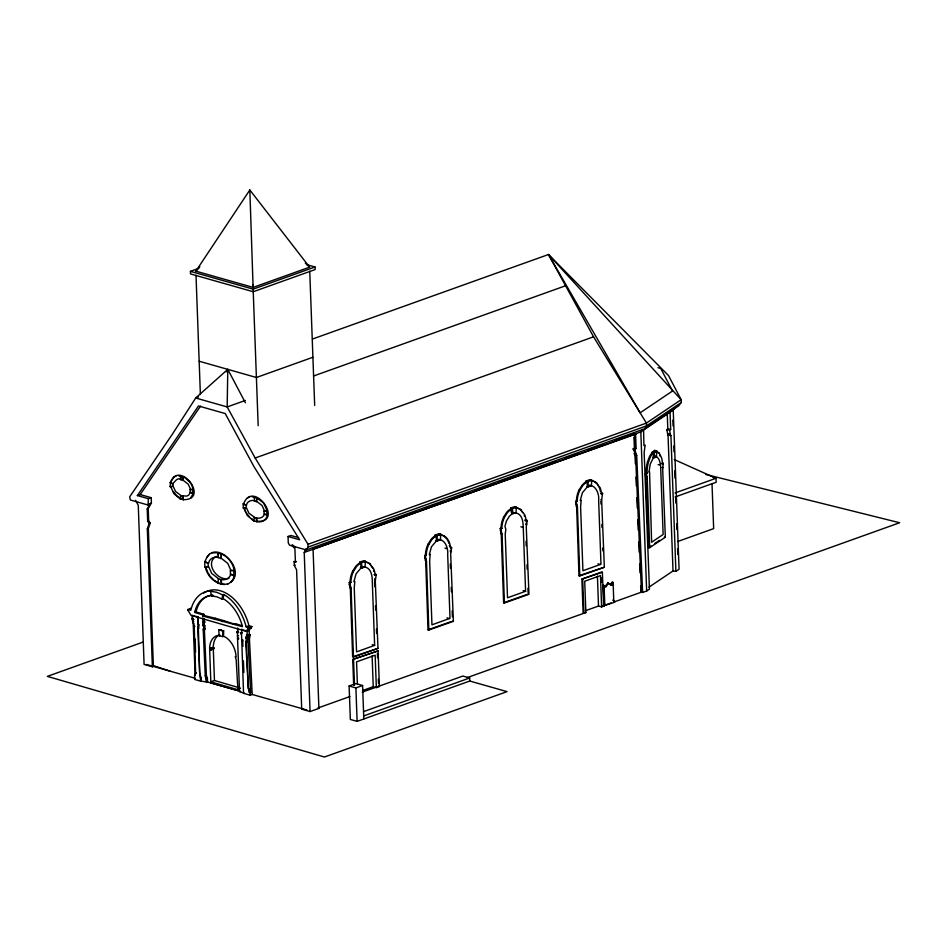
<?xml version="1.0" encoding="UTF-8"?>
<svg xmlns="http://www.w3.org/2000/svg" width="947" height="947" viewBox="0 0 947 947"><rect width="100%" height="100%" fill="white"/><g stroke="black" fill="none" stroke-linecap="round" stroke-linejoin="round"><path stroke-width="1.42" d="M219.231 635.745L222.782 636.597L222.853 631.033L223.646 630.749L223.575 636.313L225.552 637.201A18.609 12.394 70.3 0 1 236.052 655.975L236.087 656.887L235.247 656.65L236.194 659.751L237.957 690.647L210.873 682.953L209.678 650.459L213.998 648.588L213.963 647.831L209.63 648.47A18.609 12.394 70.3 0 1 218.97 635.33L220.024 635.461L219.231 635.745L218.745 630.075L223.646 630.749M654.448 451.636L654.472 450.429L656.638 450.713L656.508 456.43L654.661 457.673L652.507 457.401M218.319 555.049L218.059 552.717L218.13 557.546L220.9 558.505L221.539 553.877C228.132 556.836 233.151 563.406 234.229 570.556L230.393 570.496L230.381 574.261L234.264 575.823L232.855 579.848L230.618 582.405M220.9 558.505L221.539 553.877M198.077 627.009L198.74 624.724L198.645 626.807C196.005 627.163 200.077 628.524 197.781 628.287L199.734 674.217L200.728 681.165L207.535 682.006L240.656 691.417M178.45 475.702L180.581 476.021L180.534 479.691L182.7 480.437L182.854 477.087L184.464 477.406L189.779 481.905L191.708 484.84L193.224 489.552L190.122 489.504L190.11 492.333L193.247 493.494L190.383 498.394M182.7 480.437L183.304 476.921M254.104 500.88L256.365 501.65L256.992 498.004L263.728 503.177L267.314 511.131L264.083 511.096L264.071 514.032L267.326 515.239C266.746 519.939 261.573 522.886 257.134 521.643L253.76 520.933L254.542 517.334L248.931 513.167L246.433 507.746L243.284 508.137L243.178 503.828L246.409 505.284C246.847 501.519 251.215 499.673 254.577 500.703L254.151 497.068L251.949 496.725M256.365 501.65L256.992 498.004M362.973 566.555L360.44 567.466L362.168 567.951L365.057 566.922L365.364 561.228L363.648 560.742L359.742 562.139L359.777 562.932A18.23 12.275 -74.1 0 0 355.658 566.448L352.568 571.337A18.656 12.56 -74.1 0 0 350.059 582.275L349.254 582.571L349.336 584.63L350.295 588.288L352.639 656.863L353.444 657.088L377.995 648.375L375.296 581.056L376.196 574.509L374.266 574.687L376.196 574.509M438.97 534.877L439.029 533.682L440.757 534.167L440.438 539.861L437.55 540.891L435.833 540.406M511.238 512.244L510.705 508.054L514.612 506.657L516.328 507.142L516.02 512.836L512.209 513.605L509.344 516.304L506.432 521.004L504.952 526.295L505.852 529.48L505.213 533.895L507.521 597.794L525.597 591.283L523.253 527.467C523.075 522.081 522.673 514.422 515.784 512.86M589.934 480.792L589.993 479.596L591.721 480.082L591.402 485.775L588.513 486.805L586.797 486.32M247.416 635.532L246.824 635.129L247.416 635.532L246.504 635.638L246.042 637.461L246.078 638.373L246.871 638.231L246.989 641.45L245.735 641.45L246.776 641.995L245.77 642.528L248.351 688.469L249.357 692.423L250.612 692.411L247.972 639.272L248.812 635.33L250.28 634.798L249.44 638.752L252.21 694.471L306.911 710.001M246.267 637.52L247.072 635.437M228.203 583.802L224.119 584.536L217.751 583.257L218.568 578.712L211.69 573.444L208.612 566.531L204.872 567.016L204.73 561.5L208.577 563.382C209.038 558.706 214.318 556.078 218.579 557.381L218.13 557.546M170.472 482.354C179.528 459.07 210.163 499.957 183.446 499.649L180.202 498.962L180.948 495.506L175.562 491.493L173.159 486.285L170.129 486.663L170.472 482.354C174.236 486.651 175.373 476.14 180.984 479.525L180.711 477.193M205.179 561.334C213.904 534.451 251.263 573.231 227.635 584.003M204.73 561.5L208.127 563.536L208.162 566.697L204.872 567.016M233.802 575.977L233.779 570.721M173.135 483.917L172.709 486.45L170.129 486.663M192.797 493.659L192.774 489.706M243.639 503.65C253.453 478.851 285.201 523.513 256.53 521.252M246.409 505.284L245.971 507.912L243.284 508.137M266.865 515.405L266.841 511.297M661.48 463.663L663.208 463.308L662.711 469.925L665.339 537.245L649.666 547.697L648.659 547.567L645.511 473.322L647.05 473.098A18.656 8.109 -82.7 0 1 648.517 461.982L650.423 456.856A18.23 7.919 -82.7 0 1 653.016 453.033L653.513 457.531L650.269 464.042L648.967 472.091L649.559 471.701L651.607 542.264L663.125 534.463L660.793 470.647C660.651 465.877 660.521 457.768 655.36 456.288M240.81 632.927L242.065 632.916L240.81 632.927L240.846 633.993L241.532 634.194L241.745 640.006L242.657 639.9L242.692 640.811L241.781 640.918L243.557 693.322L244.125 693.121L239.52 691.819L237.59 639.332L238.715 638.929M187.79 609.406L190.832 610.27A40.839 27.214 70.3 0 1 211.69 590.869L210.565 591.283L211.548 595.935L216.768 596.764L222.024 599.06L222.652 594.882L223.788 594.479A40.839 27.214 70.3 0 1 246.125 626.76L249.002 627.577L251.831 626.559L251.275 628.181L247.747 628.997L246.303 631.4L191.022 615.361L187.814 610.022L190.631 608.4L187.814 610.022M211.548 595.935L212.684 595.533A35.252 23.486 70.3 0 0 194.656 612.413L202.599 614.781L202.646 615.988L242.468 626.665A35.252 23.486 70.3 0 0 223.161 598.658L223.788 594.479M374.917 578.534L374.491 580.819L375.296 581.056M451.601 547.934L450.784 547.224L451.601 547.934L450.677 553.995L453.388 621.315L428.825 630.027L428.02 629.802L425.688 561.228L424.647 555.51L426.28 555.439A18.656 12.56 -74.1 0 1 428.778 544.525L431.856 539.624A18.23 12.275 -74.1 0 1 435.963 536.109L436.638 540.63L431.465 546.774L429.275 554.646L430.198 554.315L429.642 560.92L431.95 624.819L450.014 618.308L447.682 554.492C448.416 548.668 445.433 540.287 439.526 539.601M525.135 519.501A17.685 11.909 -74.1 0 1 525.23 520.601L527.159 520.424L526.26 526.958L528.959 594.29L504.396 603.002L503.603 602.765L501.259 534.203L500.217 528.473L501.851 528.414L500.217 528.473M590.49 485.515C596.397 486.202 599.38 494.583 598.646 500.407L600.978 564.223L582.914 570.733L580.606 506.834L581.162 500.229L580.239 500.561L582.429 492.689L587.602 486.545L586.927 482.011A18.23 12.275 -74.1 0 0 582.819 485.527L579.718 490.416A18.656 12.56 -74.1 0 0 577.208 501.365L575.61 501.425L576.652 507.142L578.984 575.717L579.789 575.942L604.352 567.229L601.641 499.909L602.552 493.363L600.611 493.541L602.552 493.363M646.02 472.979A18.656 8.109 -82.7 0 1 647.499 461.852L649.417 456.726A18.23 7.919 -82.7 0 1 652.01 452.915L654.472 450.429M150.23 523.052L148.336 528.556L153.39 666.416L152.372 666.783L147.318 528.923L149.212 523.419L150.23 523.052L148.679 520.945L148.229 508.563L151.413 503.035L151.224 497.684L140.192 494.559L137.362 495.565L198.468 405.967L225.232 413.567L253.808 466.35L299.643 539.778L288.042 536.487L288.279 542.903L289.533 545.2L306.272 549.947L644.682 428.766L678.656 405.896L681.248 402.499L681.142 399.705L668.523 375.568L548.479 254.518L312.474 339.038M248.434 629.199L249.002 627.577M200.728 681.165L194.691 679.449L194.549 675.684L195.615 673.021L194.265 627.707C192.762 626.476 195.993 626.807 193.827 626.867M194.549 675.684L196.183 672.808L195.615 673.021M234.264 575.823L230.831 574.095C229.92 578.286 225.244 580.629 221.243 579.528L218.118 578.877M171.111 481.407L173.928 477.039L176.26 475.868M193.247 493.494L190.56 492.168L188.583 495.198L186.796 496.098L180.498 495.672M267.326 515.239L264.533 513.866C263.728 517.228 259.892 518.873 256.72 518.009L254.068 517.512M634.419 433.454L636.135 433.951L313.066 549.272L318.902 708.392L310.06 711.552L304.224 552.444L305.928 548.692M349.254 582.571L350.887 582.5A18.656 12.56 -74.1 0 1 353.397 571.586L356.463 566.685A18.23 12.275 -74.1 0 1 360.582 563.169L361.245 567.691L356.072 573.823L353.882 581.707L354.805 581.375L354.249 587.98L356.557 651.879L374.633 645.369L372.289 581.553C372.337 575.906 371.283 567.549 363.778 566.78L364.702 567.04M425.44 555.214A18.656 12.56 -74.1 0 1 427.973 544.288L431.051 539.399A18.23 12.275 -74.1 0 1 435.158 535.884L435.135 535.079L439.029 533.682M501.022 528.189A18.656 12.56 -74.1 0 1 503.555 517.263L506.621 512.363A18.23 12.275 -74.1 0 1 510.741 508.859L512.457 509.332L513.132 513.866M642.149 429.334L640.823 431.903L646.659 591.023L642.622 592.467L640.894 591.97L640.646 586.086M245.38 402.747L227.789 369.366L195.698 398L172.2 434.46L129.632 496.879L130.355 499.992L148.028 505.011L148.383 498.702L137.362 495.565M149.212 523.419L147.661 521.312L147.211 508.93L149.839 504.36L148.028 505.011M250.28 634.798L249.286 634.514L249.132 630.394L250.588 627.991L251.275 628.181M304.224 552.444L640.823 431.903L673.234 410.087L674.513 407.968M226.262 371.887L227.789 369.366L227.173 406.938L255.157 458.017L308 544.276L308.106 547.07L306.272 549.947M644.682 428.766L646.517 425.878L681.248 402.499M195.863 271.15L249.83 189.98L309.61 267.172L253.109 287.403L195.863 271.15L199.841 266.794M605.074 586.809L607.725 582.89L611.442 585.033A2.936 1.977 -74.1 0 1 613.088 582.429L612.283 582.204A2.936 1.977 -74.1 0 0 610.637 584.808L607.725 582.89M608.53 583.115L605.879 587.033A2.936 1.977 -74.1 0 0 604.079 585.66L603.275 585.424L603.949 603.736L604.754 603.973L604.079 585.66M140.192 494.559L200.48 406.168M207.18 556.812L209.417 554.255M209.678 650.459L213.998 648.588M648.955 587.164L673.021 570.958L668.037 435.147L666.771 429.666L667.813 428.967L670.689 429.334L670.062 412.217M666.771 429.666L669.647 430.033L670.689 429.334M651.986 452.11L654.14 452.382L656.638 450.713M645.511 473.322L647.05 473.098M663.208 463.308L662.486 463.793A17.685 7.683 -82.7 0 0 661.527 457.744L659.396 453.376A17.472 7.588 -82.7 0 0 655.821 451.731M646.659 591.023L649.441 589.152L644.149 452.69L645.108 445.078L643.936 445.575L643.581 430.045M673.021 570.958L675.898 571.337L679.07 569.206L673.234 410.087M648.659 547.567L651.062 545.957M654.685 543.554L659.503 540.335M216.378 556.41C203.972 562.92 217.739 582.003 228.985 578.333M247.238 498.122L249.665 496.903M306.662 264.604L315.02 266.983L315.114 269.575L253.24 291.735L190.536 273.932L190.442 271.339L198.692 268.38M190.442 271.339L253.145 289.143L315.02 266.983M198.479 397.006L195.698 398L227.173 406.938L245.285 400.463M312.912 357.256L256.412 377.498L199.166 361.233M313.516 376.018L565.584 285.757M255.157 458.017L593.568 336.824L646.41 423.084L646.517 425.878L308.106 547.07M148.383 498.702L151.224 497.684M148.584 504.053L151.413 503.035M190.122 489.504L193.224 489.552M147.211 508.93L148.229 508.563M180.202 498.962L173.964 493.73L170.578 486.498M147.661 521.312L148.679 520.945M147.318 528.923L148.336 528.556M264.083 511.096L267.314 511.131M253.76 520.933L247.274 515.488L243.758 507.959M288.042 536.487L290.883 535.469L298.613 537.671M292.718 544.821L291.7 545.188L294.908 548.656L295.405 561.962L296.423 561.595L294.138 561.595L294.28 565.418L296.6 569.786L301.714 709.185L310.06 711.552M230.393 570.496L234.229 570.556M308 544.276L646.41 423.084L681.142 399.705L548.479 254.518L593.568 336.824M313.315 548.443L317.482 546.952M321.649 545.46L338.339 539.482M348.07 536.002L360.57 531.527M371.698 527.538L386.992 522.069M398.107 518.08L416.183 511.617M424.516 508.622L442.592 502.159M448.144 500.158L469.002 492.7M474.565 490.7L495.411 483.242M498.193 482.236L534.333 469.298M538.5 467.806L555.179 461.828M564.909 458.348L577.421 453.862M588.549 449.884L603.843 444.403M614.958 440.426L633.034 433.951M217.751 583.257L218.201 583.103C211.619 580.298 206.612 573.87 205.321 566.851M294.28 565.418L295.298 565.051M642.622 592.467L636.704 455.46L634.81 449.979L633.093 449.494L633.058 448.594L636.112 448.606L635.567 433.785M222.024 599.06L223.161 598.658M194.656 612.413L196.017 611.928A35.252 23.486 70.3 0 1 212.767 595.071M191.59 615.514L197.532 616.722L198.172 624.925M202.599 614.781L203.96 614.295L204.007 615.503L215.703 618.367L214.342 618.865M202.646 615.988L204.007 615.503M192.549 619.669L193.697 619.634L192.549 619.669L192.383 615.23M579.718 490.416L578.925 490.191L582.014 485.314A18.23 12.275 -74.1 0 1 586.122 481.798L586.098 480.993L589.993 479.596M193.129 619.835L193.2 621.824L193.768 621.611M359.742 562.139L361.47 562.625L365.364 561.228M435.135 535.079L436.851 535.564L440.757 534.167M510.705 508.054L512.434 508.539L516.328 507.142M586.098 480.993L587.815 481.478L591.721 480.082M194.23 626.985L193.898 623.351M142.938 642.137L47.35 676.371L324.442 757.02L507.047 691.63L469.759 681.035L357.114 721.377L350.343 719.448L349.112 685.983L355.8 683.58L362.583 685.51L363.814 718.986M202.8 617.894L202.942 621.563L204.647 621.315L204.682 622.392L202.978 622.629L203.096 625.837L204.801 625.6L204.907 628.346L203.191 628.595L203.558 629.305L204.694 628.891L204.73 629.66L203.25 629.968L205.25 675.767L206.399 682.408M202.942 621.563L204.647 621.315M193.579 625.778L194.774 626.168L194.218 626.369M202.978 622.629L204.682 622.392M197.828 624.831L198.74 624.724M193.839 627.328L194.384 626.665M203.049 624.464L204.173 624.061M197.734 626.902L198.645 626.807M203.096 625.837L204.801 625.6M197.769 627.979L198.681 627.873M197.781 628.287L198.692 628.181M222.379 621.137L223.741 620.652L235.472 624.44L235.448 623.682L234.087 624.168M222.391 621.599L223.752 621.114M203.25 629.968L204.73 629.66M424.647 555.51L426.28 555.439M575.61 501.425L577.244 501.354M218.745 630.075L221.456 629.944M450.452 547.851L451.589 547.449M525.23 520.601L527.159 520.424M246.125 626.76L248.966 625.742L251.831 626.559M241.497 633.129L241.923 629.258M222.782 636.597L223.575 636.313M236.963 631.602L238.099 631.187L238.135 632.265L236.999 632.667L236.963 631.602L237.768 631.827L237.626 628.003M247.747 628.997L249.641 628.323M236.999 632.667L238.703 632.418M246.303 631.4L249.132 630.394M237.59 639.332L237.472 636.124L238.597 635.721M209.63 648.47L213.264 647.168A18.609 12.394 70.3 0 1 219.562 634.786M237.555 638.42L238.68 638.018M246.824 635.129L249.286 634.514M209.654 648.932L213.963 647.831M246.042 637.461L246.954 637.355M246.078 638.373L246.871 638.231M241.745 640.006L242.657 639.9M241.781 640.918L242.692 640.811M241.793 641.379L242.704 641.273L242.894 646.387M247.972 639.272L249.44 638.752M245.735 641.45L246.989 641.45M245.758 642.066L246.776 641.995M245.77 642.528L246.8 642.445M675.01 492.973L716.003 478.294L716.157 482.26L675.152 496.95M199.734 674.217L198.349 628.074M200.586 677.401L200.302 674.015M205.25 675.767L206.387 675.353L204.386 629.566M206.268 678.656L207.393 678.253L206.387 675.353M238.833 687.64L214.46 680.491L210.826 681.793L237.91 689.736M239.402 688.528L240.538 688.126M248.351 688.469L246.338 642.315M249.31 691.227L248.919 688.268M249.357 692.423L250.612 692.411M677.531 541.566L713.659 528.627L712.014 483.763M243.557 693.322L250.174 695.205L252.21 694.471M353.669 685.095L352.734 659.455L378.09 650.885L379.404 686.504L376.35 687.593L373.248 686.717L362.618 690.517M352.734 659.455L378.09 650.885M601.617 606.932L600.469 575.587L584.713 581.233L585.862 612.567L583.127 613.029L581.884 579.102L601.57 572.047L602.375 572.272L603.63 606.21L601.617 606.932L598.516 606.044L585.388 610.744M581.884 579.102L602.375 572.272M349.112 685.983L355.894 687.901L362.583 685.51M301.714 709.185L302.732 708.818M603.949 603.736L604.754 603.973M319.044 707.598L349.988 696.519M362.263 692.127L585.862 612.567M604.837 605.263L611.194 602.979M603.63 606.21L602.825 605.985L614.544 602.304L614.496 601.096L612.934 599.936L613.692 600.872M363.802 711.54L462.87 676.051L469.653 677.981L469.759 681.035M467.155 677.626L899.65 522.744L705.953 474.494M363.695 715.92L469.653 677.981M578.984 575.717L604.352 567.229M503.603 602.765L528.154 594.065M428.02 629.802L451.222 621.575M354 656.378L377.995 648.375M211.832 552.859L218.059 552.717M667.386 434.01L670.263 434.377L670.926 435.513L675.898 571.337M668.037 435.147L670.926 435.513M655.454 451.766L656.614 451.92M659.396 453.376L658.39 453.246A17.472 7.588 -82.7 0 0 657.834 452.619M652.01 452.903L654.176 453.175L654.661 457.673M655.135 456.442L656.508 456.43M663.231 463.793L662.202 463.178M647.488 461.84L648.506 461.97M658.106 464.622L660.533 464.93M661.941 467.475L662.959 467.605M645.582 475.394L646.6 475.524L647.263 479.123L649.666 547.697M645.89 476.471L646.908 476.601M645.949 478.046L646.967 478.176M646.256 478.993L647.263 479.123M664.321 537.115L665.339 537.245M217.609 552.882L221.089 554.042M220.864 583.778L224.688 584.335M180.131 476.187L182.854 477.087M253.678 497.234L256.519 498.169M210.565 591.283L216.579 592.242L222.652 594.882M193.33 623.552L193.2 621.824M657.976 367.696L660.757 368.49L672.536 391.004L640.125 412.821L548.479 254.518M636.112 448.606L634.383 448.12L633.993 437.336M635.804 454.11L634.088 453.613L634.987 454.974L635.366 463.805M634.987 454.974L636.704 455.46M713.221 477.501L716.003 478.294L674.311 459.591M591.615 480.851A17.472 11.755 -74.1 0 1 596.042 482.792L600.043 487.634A17.685 11.909 -74.1 0 1 601.428 493.766M586.122 481.786L587.85 482.272L588.513 486.805M589.685 485.278L591.402 485.775M589.33 485.409L591.058 485.894M602.564 493.849L601.747 493.138M600.836 499.673L601.641 499.909M575.681 503.484L576.486 503.721L577.445 507.367L579.789 575.942M576.143 504.585L576.948 504.822M576.202 506.172L577.007 506.396M576.652 507.142L577.445 507.367M515.346 508.077L516.269 508.338M515.677 507.864A17.472 11.755 -74.1 0 1 520.661 509.853L524.662 514.695A17.685 11.909 -74.1 0 1 526.035 520.826M514.742 512.694L515.665 512.954M527.183 520.909L526.354 520.199M525.834 523.348L526.639 523.584M503.532 517.251L504.337 517.476L507.426 512.599A18.23 12.275 -74.1 0 1 511.534 509.084L512.209 513.605M525.881 524.449L526.686 524.674M520.838 526.781L523.253 527.467M500.3 530.545L501.105 530.77L502.064 534.428L504.396 603.002M500.75 531.646L501.555 531.883M500.809 533.232L501.614 533.457M501.259 534.203L502.064 534.428M597.948 563.808L600.351 564.495M439.775 535.114L440.686 535.375M450.464 547.851A17.685 11.909 -74.1 0 0 449.079 541.72L447.126 538.452L445.066 536.913L446.877 538.961M610.507 584.855L611.442 585.033M435.158 535.872L436.887 536.357L437.55 540.891M438.721 539.364L440.438 539.861M439.171 539.719L440.095 539.979M444.972 548.088L447.386 548.775M450.263 550.385L451.068 550.609M427.961 544.276L428.766 544.513M450.298 551.474L451.103 551.699M614.544 602.304L613.739 602.067L641.474 592.135L635.555 455.14L633.661 449.659L633.638 448.76L634.964 448.286L634.466 434.803M603.523 604.517L604.328 604.742M424.718 557.57L425.523 557.807L426.493 561.453L428.825 630.027M425.179 558.671L425.984 558.908M425.239 560.257L426.043 560.482M425.688 561.228L426.493 561.453M523.182 590.597L525.597 591.283M364.145 561.95A17.472 11.755 -74.1 0 1 369.697 563.938L373.698 568.78A17.685 11.909 -74.1 0 1 375.071 574.912M359.777 562.932L361.494 563.418L362.168 567.951M364.133 566.661L365.057 566.922M375.414 574.77L376.219 574.995M352.568 571.337L353.373 571.562M294.138 561.595L295.405 561.962M350.082 582.275L350.887 582.5M349.336 584.63L350.141 584.867L351.1 588.513L353.444 657.088M349.786 585.731L350.591 585.968M349.845 587.318L350.65 587.542M350.295 588.288L351.1 588.513M446.972 617.858L449.387 618.58M452.583 621.09L453.388 621.315M372.218 644.682L374.633 645.369M215.703 618.367L223.741 620.652M248.812 635.33L247.392 634.916M237.472 636.124L237.579 632.833M204.907 628.346L204.327 628.181L204.694 628.891M378.599 686.279L379.404 686.504M317.754 708.06L318.902 708.392M146.489 664.451L195.331 678.324M152.372 666.783L144.098 664.427L138.262 505.307L135.575 500.312M241.355 629.459L245.948 630.785M196.017 611.928L203.96 614.295M235.448 623.682L242.432 625.754M153.367 665.623L170.117 671.163M220.663 630.229L222.853 631.033M256.826 501.484L262.059 505.509L264.556 510.93M183.15 480.271L188.181 484.13L190.584 489.35M181.86 498.856L177.006 496.062L173.242 491.576M221.349 558.339L227.777 563.418L230.855 570.331M217.017 582.156L219.586 583.234M243.178 503.828L245.936 505.449M170.022 482.52L172.685 484.083M251.417 518.601L253.394 519.95M214.294 580.239L216.105 581.517M305.313 263.1L309.61 267.172M596.03 482.828L596.681 483.455M520.637 509.888L522.969 512.729M369.673 563.974L370.324 564.601M249.582 517.038L246.528 513.238M210.222 576.25L213.383 579.588M293.523 545.685L295.133 547.425M370.928 565.288L372.893 568.555M597.841 484.876L599.238 487.409A17.685 11.909 -74.1 0 1 599.605 488.344M208.364 573.337L209.607 575.279M447.398 539.754L448.274 541.495A17.685 11.909 -74.1 0 1 448.949 543.4M659.586 455.176L659.929 455.933M244.539 508.953L245.853 512.22M206.126 568.188L207.748 572.355M669.647 430.033L670.263 434.377M256.72 518.009L257.134 521.643M256.246 518.175L256.673 521.821M183.043 496.157L183.446 499.649M182.593 496.311L182.996 499.815M221.243 579.528L221.764 584.192M220.793 579.694L221.314 584.358M250.044 692.612L250.174 695.205M635.934 477.075L636.325 485.906M636.834 497.696L637.272 508.006M637.781 519.785L638.231 530.107M638.74 541.885L639.178 552.196M639.687 563.986L640.077 572.828M600.895 501.141L601.014 504.064M601.842 524.555L601.961 527.491M602.777 547.982L602.896 550.905M526.035 541.376L526.212 545.768M526.982 564.791L527.159 569.183M527.929 588.205L528.106 592.597M450.287 564.01L450.464 568.401M451.234 587.424L451.411 591.816M452.169 610.839L452.406 616.698M374.55 582.287L374.728 586.678M375.486 605.701L375.663 610.093M376.433 629.128L376.61 633.507M673.802 445.919L674.015 451.79M674.714 470.86L674.986 478.188M675.684 497.258L675.898 503.117M676.643 523.655L676.868 529.527M677.567 548.597L677.78 554.457M672.844 420.113L673.057 425.913M667.233 413.271L667.813 428.967M654.14 452.382L654.176 453.175M646.517 473.453L646.6 475.524M634.786 449.091L634.81 449.979M613.088 582.429L613.739 600.161M612.283 582.204L612.401 585.163M604.304 604.127L604.364 605.938M601.795 577.942L601.949 582.369M597.415 576.131L598.516 606.044M587.815 481.478L587.85 482.272M582.689 579.327L583.932 613.265M576.415 501.65L576.486 503.721M512.434 508.539L512.457 509.332M501.022 528.71L501.105 530.77M436.851 535.564L436.887 536.357M425.452 555.735L425.523 557.807M377.391 653.513L377.545 657.786M378.338 679.153L378.492 683.426M376.35 687.593L375.154 655.194L356.569 661.846L357.374 683.947M372.112 655.786L373.248 686.717M361.47 562.625L361.494 563.418M355.894 687.901L357.114 721.377M353.539 659.68L354.474 685.332M350.059 582.796L350.141 584.867M309.752 271.221L314.676 405.446M253.145 289.143L258.176 425.677M249.878 691.026L249.925 692.221M247.096 631.116L247.25 635.248M246.611 637.248L246.634 638.171M246.303 638.444L246.315 641.865M243.426 660.888L243.853 672.477M242.089 640.101L242.124 641.012M213.312 649.157L214.46 680.491M210.341 649.121L210.364 649.891M196.005 275.21L200.385 394.579M207.393 678.253L207.535 682.006M203.984 618.711L204.067 621.149M204.114 622.226L204.232 625.434M203.51 621.729L203.558 622.795M203.664 626.003L203.771 628.761M203.558 629.305L203.593 630.063M201.155 677.2L201.285 680.964M198.089 616.521L198.397 624.629M198.302 626.701L198.337 627.778M193.117 619.468L193.081 618.545L191.815 618.19L193.2 623.15L195.118 675.483M249.83 189.98L253.109 287.403L253.003 284.479M195.177 639.012L195.567 652.246M203.664 593.094A40.839 27.214 70.3 0 1 248.966 625.742M603.275 585.424A2.936 1.977 -74.1 0 1 604.387 585.696M604.671 585.98A2.936 1.977 -74.1 0 1 605.003 586.572M576.403 501.129A18.656 12.56 -74.1 0 1 578.937 490.203M599.913 489.315A17.685 11.909 -74.1 0 1 600.374 491.363M591.307 481.029A17.472 11.755 -74.1 0 1 596.847 483.029M524.212 515.405A17.685 11.909 -74.1 0 1 524.531 516.375M501.815 528.414A18.656 12.56 -74.1 0 1 504.349 517.488M515.914 508.089A17.472 11.755 -74.1 0 1 521.466 510.078M373.568 570.461A17.685 11.909 -74.1 0 1 373.828 571.467M364.95 562.175A17.472 11.755 -74.1 0 1 370.502 564.175M440.095 534.889A17.472 11.755 -74.1 0 1 445.078 536.878M449.411 545.46A17.685 11.909 -74.1 0 1 449.565 546.526M439.763 535.15A17.472 11.755 -74.1 0 1 445.883 537.115M655.88 451.612A17.472 7.588 -82.7 0 1 657.218 452.145"/></g></svg>
